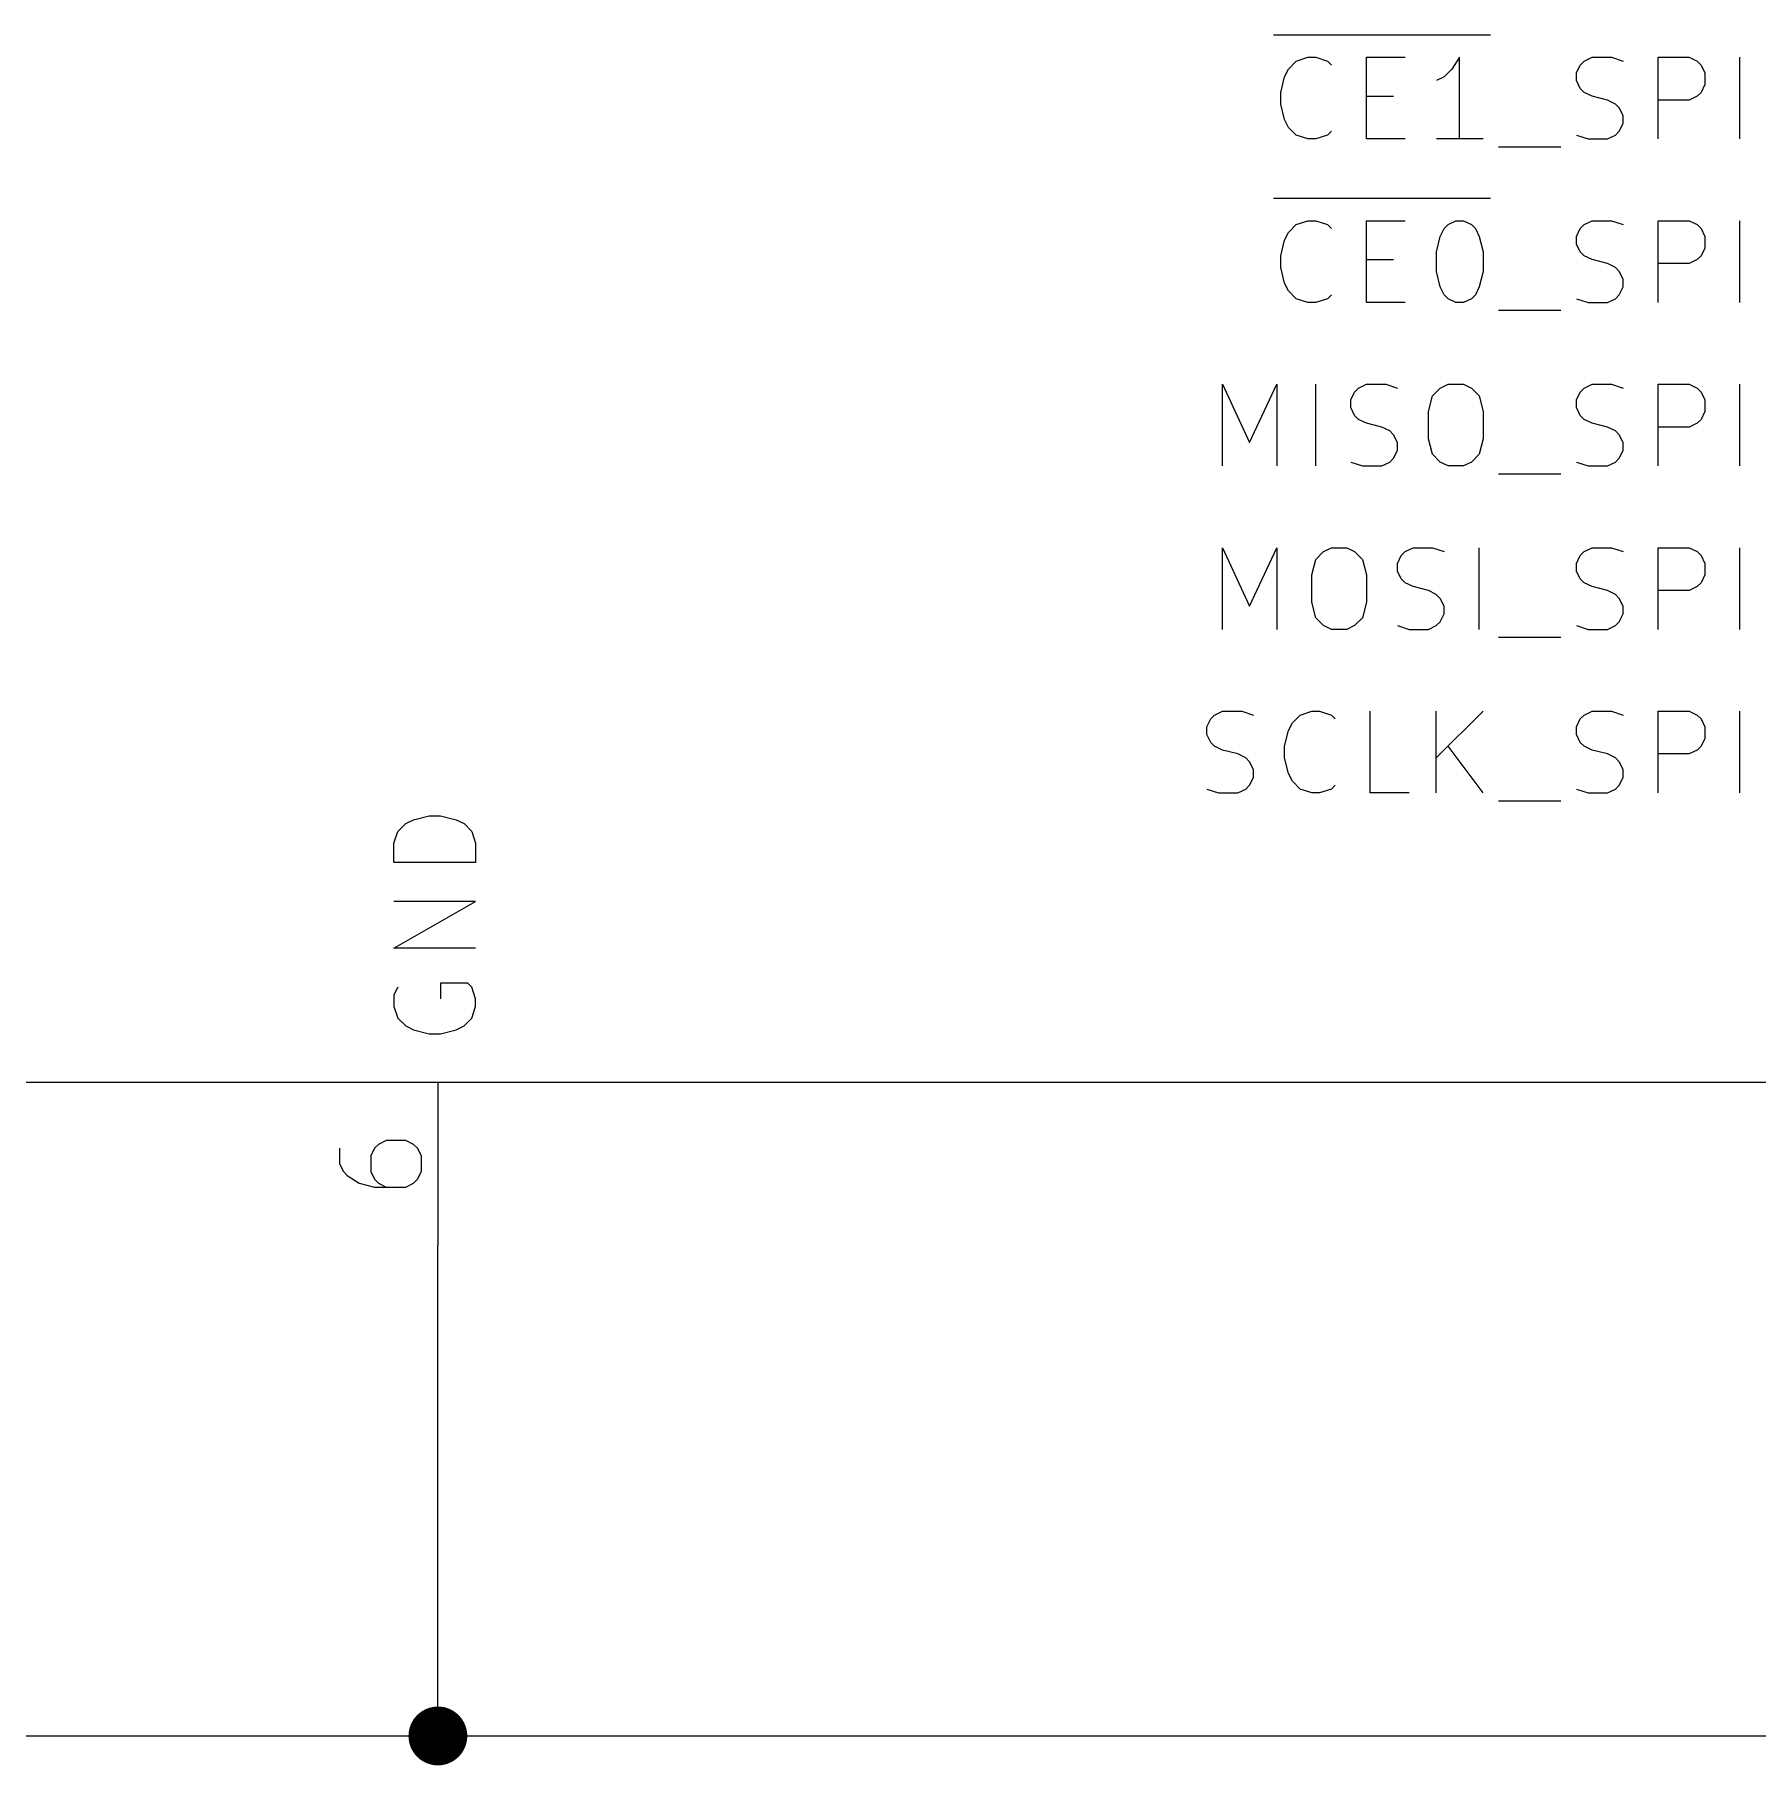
# Model space of a CAD drawing. Extents: x 0.4 to 11.3, y -7.9 to -0.4.
# Drawn here: x 2.503 to 3.557, y -4.368 to -3.309 of the extents above; entities that cross this region are included whole.
import ezdxf

# ---------------------------------------------------------------- set-up
doc = ezdxf.new("R2010")
doc.units = 0
doc.header["$MEASUREMENT"] = 0
for name, color, linetype in [('CYAN2', 4, 'CONTINUOUS'), ('GREEN3', 91, 'CONTINUOUS'), ('LYELLOW', 51, 'CONTINUOUS'), ('RED2', 1, 'CONTINUOUS'), ('RED3', 11, 'CONTINUOUS')]:
    doc.layers.add(name, color=color, linetype=linetype)

msp = doc.modelspace()

# ---------------------------------------------------------------- linework, layer by layer
at = {"layer": 'CYAN2', "linetype": 'CONTINUOUS'}
for p, q in [((3.2612, -3.3093), (3.394, -3.3093)), ((3.2612, -3.3093), (3.394, -3.3093)), ((3.2752, -3.3255), (3.2824, -3.3231)), ((3.2752, -3.3255), (3.2824, -3.3231)), ((3.2824, -3.3231), (3.2871, -3.3231)), ((3.2824, -3.3231), (3.2871, -3.3231)), ((3.2871, -3.3231), (3.2943, -3.3255)), ((3.2871, -3.3231), (3.2943, -3.3255)), ((3.3181, -3.3731), (3.3181, -3.3231)), ((3.3181, -3.3231), (3.3419, -3.3231)), ((3.3181, -3.3731), (3.3181, -3.3231)), ((3.3181, -3.3231), (3.3419, -3.3231)), ((3.3752, -3.3231), (3.3705, -3.3303)), ((3.3752, -3.3231), (3.3705, -3.3303)), ((3.3752, -3.3731), (3.3752, -3.3231)), ((3.3752, -3.3731), (3.3752, -3.3231)), ((3.4514, -3.3255), (3.4562, -3.3231)), ((3.4514, -3.3255), (3.4562, -3.3231)), ((3.4562, -3.3231), (3.4681, -3.3231)), ((3.4562, -3.3231), (3.4681, -3.3231)), ((3.4681, -3.3231), (3.4752, -3.3255)), ((3.4681, -3.3231), (3.4752, -3.3255)), ((3.4967, -3.3731), (3.4967, -3.3231)), ((3.4967, -3.3231), (3.5157, -3.3231)), ((3.4967, -3.3731), (3.4967, -3.3231)), ((3.4967, -3.3231), (3.5157, -3.3231)), ((3.5157, -3.3231), (3.5205, -3.3255)), ((3.5157, -3.3231), (3.5205, -3.3255)), ((3.5467, -3.3731), (3.5467, -3.3231)), ((3.5467, -3.3731), (3.5467, -3.3231)), ((3.2657, -3.3446), (3.2681, -3.335)), ((3.2657, -3.3446), (3.2681, -3.335)), ((3.2681, -3.335), (3.2705, -3.3303)), ((3.2681, -3.335), (3.2705, -3.3303)), ((3.2705, -3.3303), (3.2752, -3.3255)), ((3.2705, -3.3303), (3.2752, -3.3255)), ((3.2943, -3.3255), (3.2967, -3.3279)), ((3.2943, -3.3255), (3.2967, -3.3279)), ((3.3657, -3.335), (3.361, -3.3374)), ((3.3657, -3.335), (3.361, -3.3374)), ((3.3705, -3.3303), (3.3657, -3.335)), ((3.3705, -3.3303), (3.3657, -3.335)), ((3.4467, -3.3327), (3.449, -3.3279)), ((3.4467, -3.3327), (3.449, -3.3279)), ((3.4467, -3.3374), (3.4467, -3.3327)), ((3.4467, -3.3374), (3.4467, -3.3327)), ((3.449, -3.3279), (3.4514, -3.3255)), ((3.449, -3.3279), (3.4514, -3.3255)), ((3.5205, -3.3255), (3.5229, -3.3279)), ((3.5205, -3.3255), (3.5229, -3.3279)), ((3.5229, -3.3279), (3.5252, -3.3327)), ((3.5229, -3.3279), (3.5252, -3.3327)), ((3.5252, -3.3327), (3.5252, -3.3398)), ((3.5252, -3.3327), (3.5252, -3.3398)), ((3.2657, -3.3517), (3.2657, -3.3446)), ((3.2657, -3.3517), (3.2657, -3.3446)), ((3.449, -3.3422), (3.4467, -3.3374)), ((3.449, -3.3422), (3.4467, -3.3374)), ((3.4514, -3.3446), (3.449, -3.3422)), ((3.4514, -3.3446), (3.449, -3.3422)), ((3.4562, -3.3469), (3.4514, -3.3446)), ((3.4562, -3.3469), (3.4514, -3.3446)), ((3.5229, -3.3446), (3.5205, -3.3469)), ((3.5229, -3.3446), (3.5205, -3.3469)), ((3.5252, -3.3398), (3.5229, -3.3446)), ((3.5252, -3.3398), (3.5229, -3.3446)), ((3.2681, -3.3612), (3.2657, -3.3517)), ((3.2681, -3.3612), (3.2657, -3.3517)), ((3.3181, -3.3469), (3.3348, -3.3469)), ((3.3181, -3.3469), (3.3348, -3.3469)), ((3.4657, -3.3493), (3.4562, -3.3469)), ((3.4657, -3.3493), (3.4562, -3.3469)), ((3.4705, -3.3517), (3.4657, -3.3493)), ((3.4705, -3.3517), (3.4657, -3.3493)), ((3.4729, -3.3541), (3.4705, -3.3517)), ((3.4729, -3.3541), (3.4705, -3.3517)), ((3.4752, -3.3588), (3.4729, -3.3541)), ((3.4752, -3.3588), (3.4729, -3.3541)), ((3.5157, -3.3493), (3.4967, -3.3493)), ((3.5157, -3.3493), (3.4967, -3.3493)), ((3.5205, -3.3469), (3.5157, -3.3493)), ((3.5205, -3.3469), (3.5157, -3.3493)), ((3.2705, -3.366), (3.2681, -3.3612)), ((3.2705, -3.366), (3.2681, -3.3612)), ((3.2752, -3.3708), (3.2705, -3.366)), ((3.2752, -3.3708), (3.2705, -3.366)), ((3.4729, -3.3684), (3.4752, -3.3636)), ((3.4729, -3.3684), (3.4752, -3.3636)), ((3.4752, -3.3636), (3.4752, -3.3588)), ((3.4752, -3.3636), (3.4752, -3.3588)), ((3.2824, -3.3731), (3.2752, -3.3708)), ((3.2824, -3.3731), (3.2752, -3.3708)), ((3.2871, -3.3731), (3.2824, -3.3731)), ((3.2871, -3.3731), (3.2824, -3.3731)), ((3.2943, -3.3708), (3.2871, -3.3731)), ((3.2943, -3.3708), (3.2871, -3.3731)), ((3.2967, -3.3684), (3.2943, -3.3708)), ((3.2967, -3.3684), (3.2943, -3.3708)), ((3.3419, -3.3731), (3.3181, -3.3731)), ((3.3419, -3.3731), (3.3181, -3.3731)), ((3.3895, -3.3731), (3.361, -3.3731)), ((3.3895, -3.3731), (3.361, -3.3731)), ((3.4467, -3.3708), (3.4538, -3.3731)), ((3.4467, -3.3708), (3.4538, -3.3731)), ((3.4538, -3.3731), (3.4657, -3.3731)), ((3.4538, -3.3731), (3.4657, -3.3731)), ((3.4657, -3.3731), (3.4705, -3.3708)), ((3.4657, -3.3731), (3.4705, -3.3708)), ((3.4705, -3.3708), (3.4729, -3.3684)), ((3.4705, -3.3708), (3.4729, -3.3684)), ((3.399, -3.3779), (3.4371, -3.3779)), ((3.399, -3.3779), (3.4371, -3.3779)), ((3.2612, -3.4093), (3.394, -3.4093)), ((3.2612, -3.4093), (3.394, -3.4093)), ((3.2681, -3.435), (3.2705, -3.4303)), ((3.2681, -3.435), (3.2705, -3.4303)), ((3.2705, -3.4303), (3.2752, -3.4255)), ((3.2705, -3.4303), (3.2752, -3.4255)), ((3.2752, -3.4255), (3.2824, -3.4231)), ((3.2752, -3.4255), (3.2824, -3.4231)), ((3.2824, -3.4231), (3.2871, -3.4231)), ((3.2824, -3.4231), (3.2871, -3.4231)), ((3.2871, -3.4231), (3.2943, -3.4255)), ((3.2871, -3.4231), (3.2943, -3.4255)), ((3.2943, -3.4255), (3.2967, -3.4279)), ((3.2943, -3.4255), (3.2967, -3.4279)), ((3.3181, -3.4731), (3.3181, -3.4231)), ((3.3181, -3.4231), (3.3419, -3.4231)), ((3.3181, -3.4731), (3.3181, -3.4231)), ((3.3181, -3.4231), (3.3419, -3.4231)), ((3.3633, -3.4327), (3.3657, -3.4279)), ((3.3633, -3.4327), (3.3657, -3.4279)), ((3.3657, -3.4279), (3.3681, -3.4255)), ((3.3657, -3.4279), (3.3681, -3.4255)), ((3.3681, -3.4255), (3.3729, -3.4231)), ((3.3681, -3.4255), (3.3729, -3.4231)), ((3.3729, -3.4231), (3.3776, -3.4231)), ((3.3729, -3.4231), (3.3776, -3.4231)), ((3.3776, -3.4231), (3.3824, -3.4255)), ((3.3776, -3.4231), (3.3824, -3.4255)), ((3.3824, -3.4255), (3.3848, -3.4279)), ((3.3824, -3.4255), (3.3848, -3.4279)), ((3.3848, -3.4279), (3.3871, -3.4327)), ((3.3848, -3.4279), (3.3871, -3.4327)), ((3.4467, -3.4327), (3.449, -3.4279)), ((3.4467, -3.4327), (3.449, -3.4279)), ((3.449, -3.4279), (3.4514, -3.4255)), ((3.449, -3.4279), (3.4514, -3.4255)), ((3.4514, -3.4255), (3.4562, -3.4231)), ((3.4514, -3.4255), (3.4562, -3.4231)), ((3.4562, -3.4231), (3.4681, -3.4231)), ((3.4562, -3.4231), (3.4681, -3.4231)), ((3.4681, -3.4231), (3.4752, -3.4255)), ((3.4681, -3.4231), (3.4752, -3.4255)), ((3.4967, -3.4731), (3.4967, -3.4231)), ((3.4967, -3.4231), (3.5157, -3.4231)), ((3.4967, -3.4731), (3.4967, -3.4231)), ((3.4967, -3.4231), (3.5157, -3.4231)), ((3.5157, -3.4231), (3.5205, -3.4255)), ((3.5157, -3.4231), (3.5205, -3.4255)), ((3.5205, -3.4255), (3.5229, -3.4279)), ((3.5205, -3.4255), (3.5229, -3.4279)), ((3.5229, -3.4279), (3.5252, -3.4327)), ((3.5229, -3.4279), (3.5252, -3.4327)), ((3.5467, -3.4731), (3.5467, -3.4231)), ((3.5467, -3.4731), (3.5467, -3.4231)), ((3.2657, -3.4446), (3.2681, -3.435)), ((3.2657, -3.4446), (3.2681, -3.435)), ((3.361, -3.4422), (3.3633, -3.4327)), ((3.361, -3.4422), (3.3633, -3.4327)), ((3.3871, -3.4327), (3.3895, -3.4422)), ((3.3871, -3.4327), (3.3895, -3.4422)), ((3.4467, -3.4374), (3.4467, -3.4327)), ((3.4467, -3.4374), (3.4467, -3.4327)), ((3.449, -3.4422), (3.4467, -3.4374)), ((3.449, -3.4422), (3.4467, -3.4374)), ((3.5252, -3.4398), (3.5229, -3.4446)), ((3.5252, -3.4398), (3.5229, -3.4446)), ((3.5252, -3.4327), (3.5252, -3.4398)), ((3.5252, -3.4327), (3.5252, -3.4398)), ((3.2657, -3.4517), (3.2657, -3.4446)), ((3.2657, -3.4517), (3.2657, -3.4446)), ((3.3181, -3.4469), (3.3348, -3.4469)), ((3.3181, -3.4469), (3.3348, -3.4469)), ((3.361, -3.4541), (3.361, -3.4422)), ((3.361, -3.4541), (3.361, -3.4422)), ((3.3895, -3.4422), (3.3895, -3.4541)), ((3.3895, -3.4422), (3.3895, -3.4541)), ((3.4514, -3.4446), (3.449, -3.4422)), ((3.4514, -3.4446), (3.449, -3.4422)), ((3.4562, -3.4469), (3.4514, -3.4446)), ((3.4562, -3.4469), (3.4514, -3.4446)), ((3.4657, -3.4493), (3.4562, -3.4469)), ((3.4657, -3.4493), (3.4562, -3.4469)), ((3.4705, -3.4517), (3.4657, -3.4493)), ((3.4705, -3.4517), (3.4657, -3.4493)), ((3.5157, -3.4493), (3.4967, -3.4493)), ((3.5157, -3.4493), (3.4967, -3.4493)), ((3.5205, -3.4469), (3.5157, -3.4493)), ((3.5205, -3.4469), (3.5157, -3.4493)), ((3.5229, -3.4446), (3.5205, -3.4469)), ((3.5229, -3.4446), (3.5205, -3.4469)), ((3.2681, -3.4612), (3.2657, -3.4517)), ((3.2681, -3.4612), (3.2657, -3.4517)), ((3.2705, -3.466), (3.2681, -3.4612)), ((3.2705, -3.466), (3.2681, -3.4612)), ((3.3633, -3.4636), (3.361, -3.4541)), ((3.3633, -3.4636), (3.361, -3.4541)), ((3.3895, -3.4541), (3.3871, -3.4636)), ((3.3895, -3.4541), (3.3871, -3.4636)), ((3.4729, -3.4541), (3.4705, -3.4517)), ((3.4729, -3.4541), (3.4705, -3.4517)), ((3.4752, -3.4588), (3.4729, -3.4541)), ((3.4752, -3.4588), (3.4729, -3.4541)), ((3.4752, -3.4636), (3.4752, -3.4588)), ((3.4752, -3.4636), (3.4752, -3.4588)), ((3.2752, -3.4708), (3.2705, -3.466)), ((3.2752, -3.4708), (3.2705, -3.466)), ((3.2824, -3.4731), (3.2752, -3.4708)), ((3.2824, -3.4731), (3.2752, -3.4708)), ((3.2943, -3.4708), (3.2871, -3.4731)), ((3.2943, -3.4708), (3.2871, -3.4731)), ((3.2967, -3.4684), (3.2943, -3.4708)), ((3.2967, -3.4684), (3.2943, -3.4708)), ((3.3657, -3.4684), (3.3633, -3.4636)), ((3.3657, -3.4684), (3.3633, -3.4636)), ((3.3681, -3.4708), (3.3657, -3.4684)), ((3.3681, -3.4708), (3.3657, -3.4684)), ((3.3729, -3.4731), (3.3681, -3.4708)), ((3.3729, -3.4731), (3.3681, -3.4708)), ((3.3824, -3.4708), (3.3776, -3.4731)), ((3.3824, -3.4708), (3.3776, -3.4731)), ((3.3848, -3.4684), (3.3824, -3.4708)), ((3.3848, -3.4684), (3.3824, -3.4708)), ((3.3871, -3.4636), (3.3848, -3.4684)), ((3.3871, -3.4636), (3.3848, -3.4684)), ((3.4467, -3.4708), (3.4538, -3.4731)), ((3.4467, -3.4708), (3.4538, -3.4731)), ((3.4657, -3.4731), (3.4705, -3.4708)), ((3.4657, -3.4731), (3.4705, -3.4708)), ((3.4705, -3.4708), (3.4729, -3.4684)), ((3.4705, -3.4708), (3.4729, -3.4684)), ((3.4729, -3.4684), (3.4752, -3.4636)), ((3.4729, -3.4684), (3.4752, -3.4636)), ((3.2871, -3.4731), (3.2824, -3.4731)), ((3.2871, -3.4731), (3.2824, -3.4731)), ((3.3419, -3.4731), (3.3181, -3.4731)), ((3.3419, -3.4731), (3.3181, -3.4731)), ((3.3776, -3.4731), (3.3729, -3.4731)), ((3.3776, -3.4731), (3.3729, -3.4731)), ((3.399, -3.4779), (3.4371, -3.4779)), ((3.399, -3.4779), (3.4371, -3.4779)), ((3.4538, -3.4731), (3.4657, -3.4731)), ((3.4538, -3.4731), (3.4657, -3.4731)), ((3.23, -3.5731), (3.23, -3.5231)), ((3.23, -3.5231), (3.2467, -3.5588)), ((3.23, -3.5731), (3.23, -3.5231)), ((3.23, -3.5231), (3.2467, -3.5588)), ((3.2467, -3.5588), (3.2633, -3.5231)), ((3.2467, -3.5588), (3.2633, -3.5231)), ((3.2633, -3.5231), (3.2633, -3.5731)), ((3.2633, -3.5231), (3.2633, -3.5731)), ((3.2871, -3.5731), (3.2871, -3.5231)), ((3.2871, -3.5731), (3.2871, -3.5231)), ((3.3109, -3.5279), (3.3133, -3.5255)), ((3.3109, -3.5279), (3.3133, -3.5255)), ((3.3133, -3.5255), (3.3181, -3.5231)), ((3.3133, -3.5255), (3.3181, -3.5231)), ((3.3181, -3.5231), (3.33, -3.5231)), ((3.3181, -3.5231), (3.33, -3.5231)), ((3.33, -3.5231), (3.3371, -3.5255)), ((3.33, -3.5231), (3.3371, -3.5255)), ((3.3586, -3.5303), (3.3633, -3.5255)), ((3.3586, -3.5303), (3.3633, -3.5255)), ((3.3633, -3.5255), (3.3681, -3.5231)), ((3.3633, -3.5255), (3.3681, -3.5231)), ((3.3681, -3.5231), (3.3776, -3.5231)), ((3.3681, -3.5231), (3.3776, -3.5231)), ((3.3776, -3.5231), (3.3824, -3.5255)), ((3.3776, -3.5231), (3.3824, -3.5255)), ((3.3824, -3.5255), (3.3871, -3.5303)), ((3.3824, -3.5255), (3.3871, -3.5303)), ((3.449, -3.5279), (3.4514, -3.5255)), ((3.449, -3.5279), (3.4514, -3.5255)), ((3.4514, -3.5255), (3.4562, -3.5231)), ((3.4514, -3.5255), (3.4562, -3.5231)), ((3.4562, -3.5231), (3.4681, -3.5231)), ((3.4562, -3.5231), (3.4681, -3.5231)), ((3.4681, -3.5231), (3.4752, -3.5255)), ((3.4681, -3.5231), (3.4752, -3.5255)), ((3.4967, -3.5731), (3.4967, -3.5231)), ((3.4967, -3.5231), (3.5157, -3.5231)), ((3.4967, -3.5731), (3.4967, -3.5231)), ((3.4967, -3.5231), (3.5157, -3.5231)), ((3.5157, -3.5231), (3.5205, -3.5255)), ((3.5157, -3.5231), (3.5205, -3.5255)), ((3.5205, -3.5255), (3.5229, -3.5279)), ((3.5205, -3.5255), (3.5229, -3.5279)), ((3.5467, -3.5731), (3.5467, -3.5231)), ((3.5467, -3.5731), (3.5467, -3.5231)), ((3.3086, -3.5327), (3.3109, -3.5279)), ((3.3086, -3.5327), (3.3109, -3.5279)), ((3.3086, -3.5374), (3.3086, -3.5327)), ((3.3086, -3.5374), (3.3086, -3.5327)), ((3.3562, -3.5398), (3.3586, -3.5303)), ((3.3562, -3.5398), (3.3586, -3.5303)), ((3.3871, -3.5303), (3.3895, -3.5398)), ((3.3871, -3.5303), (3.3895, -3.5398)), ((3.4467, -3.5327), (3.449, -3.5279)), ((3.4467, -3.5327), (3.449, -3.5279)), ((3.4467, -3.5374), (3.4467, -3.5327)), ((3.4467, -3.5374), (3.4467, -3.5327)), ((3.5229, -3.5279), (3.5252, -3.5327)), ((3.5229, -3.5279), (3.5252, -3.5327)), ((3.5252, -3.5327), (3.5252, -3.5398)), ((3.5252, -3.5327), (3.5252, -3.5398)), ((3.3109, -3.5422), (3.3086, -3.5374)), ((3.3109, -3.5422), (3.3086, -3.5374)), ((3.3133, -3.5446), (3.3109, -3.5422)), ((3.3133, -3.5446), (3.3109, -3.5422)), ((3.3181, -3.5469), (3.3133, -3.5446)), ((3.3181, -3.5469), (3.3133, -3.5446)), ((3.3562, -3.5565), (3.3562, -3.5398)), ((3.3562, -3.5565), (3.3562, -3.5398)), ((3.3895, -3.5398), (3.3895, -3.5565)), ((3.3895, -3.5398), (3.3895, -3.5565)), ((3.449, -3.5422), (3.4467, -3.5374)), ((3.449, -3.5422), (3.4467, -3.5374)), ((3.4514, -3.5446), (3.449, -3.5422)), ((3.4514, -3.5446), (3.449, -3.5422)), ((3.4562, -3.5469), (3.4514, -3.5446)), ((3.4562, -3.5469), (3.4514, -3.5446)), ((3.5229, -3.5446), (3.5205, -3.5469)), ((3.5229, -3.5446), (3.5205, -3.5469)), ((3.5252, -3.5398), (3.5229, -3.5446)), ((3.5252, -3.5398), (3.5229, -3.5446)), ((3.3276, -3.5493), (3.3181, -3.5469)), ((3.3276, -3.5493), (3.3181, -3.5469)), ((3.3324, -3.5517), (3.3276, -3.5493)), ((3.3324, -3.5517), (3.3276, -3.5493)), ((3.3348, -3.5541), (3.3324, -3.5517)), ((3.3348, -3.5541), (3.3324, -3.5517)), ((3.3371, -3.5588), (3.3348, -3.5541)), ((3.3371, -3.5588), (3.3348, -3.5541)), ((3.3586, -3.566), (3.3562, -3.5565)), ((3.3586, -3.566), (3.3562, -3.5565)), ((3.3895, -3.5565), (3.3871, -3.566)), ((3.3895, -3.5565), (3.3871, -3.566)), ((3.4657, -3.5493), (3.4562, -3.5469)), ((3.4657, -3.5493), (3.4562, -3.5469)), ((3.4705, -3.5517), (3.4657, -3.5493)), ((3.4705, -3.5517), (3.4657, -3.5493)), ((3.4729, -3.5541), (3.4705, -3.5517)), ((3.4729, -3.5541), (3.4705, -3.5517)), ((3.4752, -3.5588), (3.4729, -3.5541)), ((3.4752, -3.5588), (3.4729, -3.5541)), ((3.5157, -3.5493), (3.4967, -3.5493)), ((3.5157, -3.5493), (3.4967, -3.5493)), ((3.5205, -3.5469), (3.5157, -3.5493)), ((3.5205, -3.5469), (3.5157, -3.5493)), ((3.3348, -3.5684), (3.3371, -3.5636)), ((3.3348, -3.5684), (3.3371, -3.5636)), ((3.3371, -3.5636), (3.3371, -3.5588)), ((3.3371, -3.5636), (3.3371, -3.5588)), ((3.3633, -3.5708), (3.3586, -3.566)), ((3.3633, -3.5708), (3.3586, -3.566)), ((3.3871, -3.566), (3.3824, -3.5708)), ((3.3871, -3.566), (3.3824, -3.5708)), ((3.4729, -3.5684), (3.4752, -3.5636)), ((3.4729, -3.5684), (3.4752, -3.5636)), ((3.4752, -3.5636), (3.4752, -3.5588)), ((3.4752, -3.5636), (3.4752, -3.5588)), ((3.3086, -3.5708), (3.3157, -3.5731)), ((3.3086, -3.5708), (3.3157, -3.5731)), ((3.3157, -3.5731), (3.3276, -3.5731)), ((3.3157, -3.5731), (3.3276, -3.5731)), ((3.3276, -3.5731), (3.3324, -3.5708)), ((3.3276, -3.5731), (3.3324, -3.5708)), ((3.3324, -3.5708), (3.3348, -3.5684)), ((3.3324, -3.5708), (3.3348, -3.5684)), ((3.3681, -3.5731), (3.3633, -3.5708)), ((3.3681, -3.5731), (3.3633, -3.5708)), ((3.3776, -3.5731), (3.3681, -3.5731)), ((3.3776, -3.5731), (3.3681, -3.5731)), ((3.3824, -3.5708), (3.3776, -3.5731)), ((3.3824, -3.5708), (3.3776, -3.5731)), ((3.399, -3.5779), (3.4371, -3.5779)), ((3.399, -3.5779), (3.4371, -3.5779)), ((3.4467, -3.5708), (3.4538, -3.5731)), ((3.4467, -3.5708), (3.4538, -3.5731)), ((3.4538, -3.5731), (3.4657, -3.5731)), ((3.4538, -3.5731), (3.4657, -3.5731)), ((3.4657, -3.5731), (3.4705, -3.5708)), ((3.4657, -3.5731), (3.4705, -3.5708)), ((3.4705, -3.5708), (3.4729, -3.5684)), ((3.4705, -3.5708), (3.4729, -3.5684)), ((3.23, -3.6731), (3.23, -3.6231)), ((3.23, -3.6231), (3.2467, -3.6588)), ((3.23, -3.6731), (3.23, -3.6231)), ((3.23, -3.6231), (3.2467, -3.6588)), ((3.2467, -3.6588), (3.2633, -3.6231)), ((3.2467, -3.6588), (3.2633, -3.6231)), ((3.2633, -3.6231), (3.2633, -3.6731)), ((3.2633, -3.6231), (3.2633, -3.6731)), ((3.2848, -3.6398), (3.2871, -3.6303)), ((3.2848, -3.6398), (3.2871, -3.6303)), ((3.2871, -3.6303), (3.2919, -3.6255)), ((3.2871, -3.6303), (3.2919, -3.6255)), ((3.2919, -3.6255), (3.2967, -3.6231)), ((3.2919, -3.6255), (3.2967, -3.6231)), ((3.2967, -3.6231), (3.3062, -3.6231)), ((3.2967, -3.6231), (3.3062, -3.6231)), ((3.3062, -3.6231), (3.3109, -3.6255)), ((3.3062, -3.6231), (3.3109, -3.6255)), ((3.3109, -3.6255), (3.3157, -3.6303)), ((3.3109, -3.6255), (3.3157, -3.6303)), ((3.3157, -3.6303), (3.3181, -3.6398)), ((3.3157, -3.6303), (3.3181, -3.6398)), ((3.3371, -3.6327), (3.3395, -3.6279)), ((3.3371, -3.6327), (3.3395, -3.6279)), ((3.3395, -3.6279), (3.3419, -3.6255)), ((3.3395, -3.6279), (3.3419, -3.6255)), ((3.3419, -3.6255), (3.3467, -3.6231)), ((3.3419, -3.6255), (3.3467, -3.6231)), ((3.3467, -3.6231), (3.3586, -3.6231)), ((3.3467, -3.6231), (3.3586, -3.6231)), ((3.3586, -3.6231), (3.3657, -3.6255)), ((3.3586, -3.6231), (3.3657, -3.6255)), ((3.3871, -3.6731), (3.3871, -3.6231)), ((3.3871, -3.6731), (3.3871, -3.6231)), ((3.4467, -3.6327), (3.449, -3.6279)), ((3.4467, -3.6327), (3.449, -3.6279)), ((3.449, -3.6279), (3.4514, -3.6255)), ((3.449, -3.6279), (3.4514, -3.6255)), ((3.4514, -3.6255), (3.4562, -3.6231)), ((3.4514, -3.6255), (3.4562, -3.6231)), ((3.4562, -3.6231), (3.4681, -3.6231)), ((3.4562, -3.6231), (3.4681, -3.6231)), ((3.4681, -3.6231), (3.4752, -3.6255)), ((3.4681, -3.6231), (3.4752, -3.6255)), ((3.4967, -3.6731), (3.4967, -3.6231)), ((3.4967, -3.6231), (3.5157, -3.6231)), ((3.4967, -3.6731), (3.4967, -3.6231)), ((3.4967, -3.6231), (3.5157, -3.6231)), ((3.5157, -3.6231), (3.5205, -3.6255)), ((3.5157, -3.6231), (3.5205, -3.6255)), ((3.5205, -3.6255), (3.5229, -3.6279)), ((3.5205, -3.6255), (3.5229, -3.6279)), ((3.5229, -3.6279), (3.5252, -3.6327)), ((3.5229, -3.6279), (3.5252, -3.6327)), ((3.5467, -3.6731), (3.5467, -3.6231)), ((3.5467, -3.6731), (3.5467, -3.6231)), ((3.2848, -3.6565), (3.2848, -3.6398)), ((3.2848, -3.6565), (3.2848, -3.6398)), ((3.3181, -3.6398), (3.3181, -3.6565)), ((3.3181, -3.6398), (3.3181, -3.6565)), ((3.3371, -3.6374), (3.3371, -3.6327)), ((3.3371, -3.6374), (3.3371, -3.6327)), ((3.3395, -3.6422), (3.3371, -3.6374)), ((3.3395, -3.6422), (3.3371, -3.6374)), ((3.4467, -3.6374), (3.4467, -3.6327)), ((3.4467, -3.6374), (3.4467, -3.6327)), ((3.449, -3.6422), (3.4467, -3.6374)), ((3.449, -3.6422), (3.4467, -3.6374)), ((3.5252, -3.6398), (3.5229, -3.6446)), ((3.5252, -3.6398), (3.5229, -3.6446)), ((3.5252, -3.6327), (3.5252, -3.6398)), ((3.5252, -3.6327), (3.5252, -3.6398)), ((3.3419, -3.6446), (3.3395, -3.6422)), ((3.3419, -3.6446), (3.3395, -3.6422)), ((3.3467, -3.6469), (3.3419, -3.6446)), ((3.3467, -3.6469), (3.3419, -3.6446)), ((3.3562, -3.6493), (3.3467, -3.6469)), ((3.3562, -3.6493), (3.3467, -3.6469)), ((3.3609, -3.6517), (3.3562, -3.6493)), ((3.3609, -3.6517), (3.3562, -3.6493)), ((3.3633, -3.6541), (3.3609, -3.6517)), ((3.3633, -3.6541), (3.3609, -3.6517)), ((3.4514, -3.6446), (3.449, -3.6422)), ((3.4514, -3.6446), (3.449, -3.6422)), ((3.4562, -3.6469), (3.4514, -3.6446)), ((3.4562, -3.6469), (3.4514, -3.6446)), ((3.4657, -3.6493), (3.4562, -3.6469)), ((3.4657, -3.6493), (3.4562, -3.6469)), ((3.4705, -3.6517), (3.4657, -3.6493)), ((3.4705, -3.6517), (3.4657, -3.6493)), ((3.4729, -3.6541), (3.4705, -3.6517)), ((3.4729, -3.6541), (3.4705, -3.6517)), ((3.5157, -3.6493), (3.4967, -3.6493)), ((3.5157, -3.6493), (3.4967, -3.6493)), ((3.5205, -3.6469), (3.5157, -3.6493)), ((3.5205, -3.6469), (3.5157, -3.6493)), ((3.5229, -3.6446), (3.5205, -3.6469)), ((3.5229, -3.6446), (3.5205, -3.6469)), ((3.2871, -3.666), (3.2848, -3.6565)), ((3.2871, -3.666), (3.2848, -3.6565)), ((3.3181, -3.6565), (3.3157, -3.666)), ((3.3181, -3.6565), (3.3157, -3.666)), ((3.3657, -3.6588), (3.3633, -3.6541)), ((3.3657, -3.6588), (3.3633, -3.6541)), ((3.3657, -3.6636), (3.3657, -3.6588)), ((3.3657, -3.6636), (3.3657, -3.6588)), ((3.4752, -3.6588), (3.4729, -3.6541)), ((3.4752, -3.6588), (3.4729, -3.6541)), ((3.4752, -3.6636), (3.4752, -3.6588)), ((3.4752, -3.6636), (3.4752, -3.6588)), ((3.2919, -3.6708), (3.2871, -3.666)), ((3.2919, -3.6708), (3.2871, -3.666)), ((3.2967, -3.6731), (3.2919, -3.6708)), ((3.2967, -3.6731), (3.2919, -3.6708)), ((3.3062, -3.6731), (3.2967, -3.6731)), ((3.3062, -3.6731), (3.2967, -3.6731)), ((3.3109, -3.6708), (3.3062, -3.6731)), ((3.3109, -3.6708), (3.3062, -3.6731)), ((3.3157, -3.666), (3.3109, -3.6708)), ((3.3157, -3.666), (3.3109, -3.6708)), ((3.3371, -3.6708), (3.3443, -3.6731)), ((3.3371, -3.6708), (3.3443, -3.6731)), ((3.3443, -3.6731), (3.3562, -3.6731)), ((3.3443, -3.6731), (3.3562, -3.6731)), ((3.3562, -3.6731), (3.3609, -3.6708)), ((3.3562, -3.6731), (3.3609, -3.6708)), ((3.3609, -3.6708), (3.3633, -3.6684)), ((3.3609, -3.6708), (3.3633, -3.6684)), ((3.3633, -3.6684), (3.3657, -3.6636)), ((3.3633, -3.6684), (3.3657, -3.6636)), ((3.4467, -3.6708), (3.4538, -3.6731)), ((3.4467, -3.6708), (3.4538, -3.6731)), ((3.4538, -3.6731), (3.4657, -3.6731)), ((3.4538, -3.6731), (3.4657, -3.6731)), ((3.4657, -3.6731), (3.4705, -3.6708)), ((3.4657, -3.6731), (3.4705, -3.6708)), ((3.4705, -3.6708), (3.4729, -3.6684)), ((3.4705, -3.6708), (3.4729, -3.6684)), ((3.4729, -3.6684), (3.4752, -3.6636)), ((3.4729, -3.6684), (3.4752, -3.6636)), ((3.399, -3.6779), (3.4371, -3.6779)), ((3.399, -3.6779), (3.4371, -3.6779)), ((3.2229, -3.7279), (3.2252, -3.7255)), ((3.2229, -3.7279), (3.2252, -3.7255)), ((3.2252, -3.7255), (3.23, -3.7231)), ((3.2252, -3.7255), (3.23, -3.7231)), ((3.23, -3.7231), (3.2419, -3.7231)), ((3.23, -3.7231), (3.2419, -3.7231)), ((3.2419, -3.7231), (3.249, -3.7255)), ((3.2419, -3.7231), (3.249, -3.7255)), ((3.2729, -3.7303), (3.2776, -3.7255)), ((3.2729, -3.7303), (3.2776, -3.7255)), ((3.2776, -3.7255), (3.2848, -3.7231)), ((3.2776, -3.7255), (3.2848, -3.7231)), ((3.2848, -3.7231), (3.2895, -3.7231)), ((3.2848, -3.7231), (3.2895, -3.7231)), ((3.2895, -3.7231), (3.2967, -3.7255)), ((3.2895, -3.7231), (3.2967, -3.7255)), ((3.2967, -3.7255), (3.299, -3.7279)), ((3.2967, -3.7255), (3.299, -3.7279)), ((3.3205, -3.7731), (3.3205, -3.7231)), ((3.3205, -3.7731), (3.3205, -3.7231)), ((3.3609, -3.7731), (3.3609, -3.7231)), ((3.3895, -3.7231), (3.3609, -3.7517)), ((3.3609, -3.7731), (3.3609, -3.7231)), ((3.3895, -3.7231), (3.3609, -3.7517)), ((3.449, -3.7279), (3.4514, -3.7255)), ((3.449, -3.7279), (3.4514, -3.7255)), ((3.4514, -3.7255), (3.4562, -3.7231)), ((3.4514, -3.7255), (3.4562, -3.7231)), ((3.4562, -3.7231), (3.4681, -3.7231)), ((3.4562, -3.7231), (3.4681, -3.7231)), ((3.4681, -3.7231), (3.4752, -3.7255)), ((3.4681, -3.7231), (3.4752, -3.7255)), ((3.4967, -3.7731), (3.4967, -3.7231)), ((3.4967, -3.7231), (3.5157, -3.7231)), ((3.4967, -3.7731), (3.4967, -3.7231)), ((3.4967, -3.7231), (3.5157, -3.7231)), ((3.5157, -3.7231), (3.5205, -3.7255)), ((3.5157, -3.7231), (3.5205, -3.7255)), ((3.5205, -3.7255), (3.5229, -3.7279)), ((3.5205, -3.7255), (3.5229, -3.7279)), ((3.5467, -3.7731), (3.5467, -3.7231)), ((3.5467, -3.7731), (3.5467, -3.7231)), ((3.2205, -3.7327), (3.2229, -3.7279)), ((3.2205, -3.7327), (3.2229, -3.7279)), ((3.2205, -3.7374), (3.2205, -3.7327)), ((3.2205, -3.7374), (3.2205, -3.7327)), ((3.2681, -3.7446), (3.2705, -3.735)), ((3.2681, -3.7446), (3.2705, -3.735)), ((3.2705, -3.735), (3.2729, -3.7303)), ((3.2705, -3.735), (3.2729, -3.7303)), ((3.4467, -3.7327), (3.449, -3.7279)), ((3.4467, -3.7327), (3.449, -3.7279)), ((3.4467, -3.7374), (3.4467, -3.7327)), ((3.4467, -3.7374), (3.4467, -3.7327)), ((3.5229, -3.7279), (3.5252, -3.7327)), ((3.5229, -3.7279), (3.5252, -3.7327)), ((3.5252, -3.7327), (3.5252, -3.7398)), ((3.5252, -3.7327), (3.5252, -3.7398)), ((3.2229, -3.7422), (3.2205, -3.7374)), ((3.2229, -3.7422), (3.2205, -3.7374)), ((3.2252, -3.7446), (3.2229, -3.7422)), ((3.2252, -3.7446), (3.2229, -3.7422)), ((3.23, -3.7469), (3.2252, -3.7446)), ((3.23, -3.7469), (3.2252, -3.7446)), ((3.2395, -3.7493), (3.23, -3.7469)), ((3.2395, -3.7493), (3.23, -3.7469)), ((3.2681, -3.7517), (3.2681, -3.7446)), ((3.2681, -3.7517), (3.2681, -3.7446)), ((3.3895, -3.7731), (3.3681, -3.7446)), ((3.3895, -3.7731), (3.3681, -3.7446)), ((3.449, -3.7422), (3.4467, -3.7374)), ((3.449, -3.7422), (3.4467, -3.7374)), ((3.4514, -3.7446), (3.449, -3.7422)), ((3.4514, -3.7446), (3.449, -3.7422)), ((3.4562, -3.7469), (3.4514, -3.7446)), ((3.4562, -3.7469), (3.4514, -3.7446)), ((3.4657, -3.7493), (3.4562, -3.7469)), ((3.4657, -3.7493), (3.4562, -3.7469)), ((3.5205, -3.7469), (3.5157, -3.7493)), ((3.5205, -3.7469), (3.5157, -3.7493)), ((3.5229, -3.7446), (3.5205, -3.7469)), ((3.5229, -3.7446), (3.5205, -3.7469)), ((3.5252, -3.7398), (3.5229, -3.7446)), ((3.5252, -3.7398), (3.5229, -3.7446)), ((3.2443, -3.7517), (3.2395, -3.7493)), ((3.2443, -3.7517), (3.2395, -3.7493)), ((3.2467, -3.7541), (3.2443, -3.7517)), ((3.2467, -3.7541), (3.2443, -3.7517)), ((3.249, -3.7588), (3.2467, -3.7541)), ((3.249, -3.7588), (3.2467, -3.7541)), ((3.2705, -3.7612), (3.2681, -3.7517)), ((3.2705, -3.7612), (3.2681, -3.7517)), ((3.4705, -3.7517), (3.4657, -3.7493)), ((3.4705, -3.7517), (3.4657, -3.7493)), ((3.4729, -3.7541), (3.4705, -3.7517)), ((3.4729, -3.7541), (3.4705, -3.7517)), ((3.4752, -3.7588), (3.4729, -3.7541)), ((3.4752, -3.7588), (3.4729, -3.7541)), ((3.5157, -3.7493), (3.4967, -3.7493)), ((3.5157, -3.7493), (3.4967, -3.7493)), ((3.2443, -3.7708), (3.2467, -3.7684)), ((3.2443, -3.7708), (3.2467, -3.7684)), ((3.2467, -3.7684), (3.249, -3.7636)), ((3.2467, -3.7684), (3.249, -3.7636)), ((3.249, -3.7636), (3.249, -3.7588)), ((3.249, -3.7636), (3.249, -3.7588)), ((3.2729, -3.766), (3.2705, -3.7612)), ((3.2729, -3.766), (3.2705, -3.7612)), ((3.2776, -3.7708), (3.2729, -3.766)), ((3.2776, -3.7708), (3.2729, -3.766)), ((3.299, -3.7684), (3.2967, -3.7708)), ((3.299, -3.7684), (3.2967, -3.7708)), ((3.4705, -3.7708), (3.4729, -3.7684)), ((3.4705, -3.7708), (3.4729, -3.7684)), ((3.4729, -3.7684), (3.4752, -3.7636)), ((3.4729, -3.7684), (3.4752, -3.7636)), ((3.4752, -3.7636), (3.4752, -3.7588)), ((3.4752, -3.7636), (3.4752, -3.7588)), ((3.2205, -3.7708), (3.2276, -3.7731)), ((3.2205, -3.7708), (3.2276, -3.7731)), ((3.2276, -3.7731), (3.2395, -3.7731)), ((3.2276, -3.7731), (3.2395, -3.7731)), ((3.2395, -3.7731), (3.2443, -3.7708)), ((3.2395, -3.7731), (3.2443, -3.7708)), ((3.2848, -3.7731), (3.2776, -3.7708)), ((3.2848, -3.7731), (3.2776, -3.7708)), ((3.2895, -3.7731), (3.2848, -3.7731)), ((3.2895, -3.7731), (3.2848, -3.7731)), ((3.2967, -3.7708), (3.2895, -3.7731)), ((3.2967, -3.7708), (3.2895, -3.7731)), ((3.3443, -3.7731), (3.3205, -3.7731)), ((3.3443, -3.7731), (3.3205, -3.7731)), ((3.399, -3.7779), (3.4371, -3.7779)), ((3.399, -3.7779), (3.4371, -3.7779)), ((3.4467, -3.7708), (3.4538, -3.7731)), ((3.4467, -3.7708), (3.4538, -3.7731)), ((3.4538, -3.7731), (3.4657, -3.7731)), ((3.4538, -3.7731), (3.4657, -3.7731)), ((3.4657, -3.7731), (3.4705, -3.7708)), ((3.4657, -3.7731), (3.4705, -3.7708)), ((2.7303, -3.7919), (2.735, -3.7895)), ((2.7303, -3.7919), (2.735, -3.7895)), ((2.735, -3.7895), (2.7446, -3.7871)), ((2.735, -3.7895), (2.7446, -3.7871)), ((2.7446, -3.7871), (2.7517, -3.7871)), ((2.7446, -3.7871), (2.7517, -3.7871)), ((2.7517, -3.7871), (2.7612, -3.7895)), ((2.7517, -3.7871), (2.7612, -3.7895)), ((2.7612, -3.7895), (2.766, -3.7919)), ((2.7612, -3.7895), (2.766, -3.7919)), ((2.7231, -3.8038), (2.7255, -3.7967)), ((2.7231, -3.8038), (2.7255, -3.7967)), ((2.7255, -3.7967), (2.7303, -3.7919)), ((2.7255, -3.7967), (2.7303, -3.7919)), ((2.766, -3.7919), (2.7708, -3.7967)), ((2.766, -3.7919), (2.7708, -3.7967)), ((2.7708, -3.7967), (2.7731, -3.8038)), ((2.7708, -3.7967), (2.7731, -3.8038)), ((2.7231, -3.8157), (2.7231, -3.8038)), ((2.7231, -3.8157), (2.7231, -3.8038)), ((2.7731, -3.8038), (2.7731, -3.8157)), ((2.7731, -3.8038), (2.7731, -3.8157)), ((2.7731, -3.8157), (2.7231, -3.8157)), ((2.7731, -3.8157), (2.7231, -3.8157)), ((2.7231, -3.8681), (2.7731, -3.8395)), ((2.7731, -3.8395), (2.7231, -3.8395)), ((2.7231, -3.8681), (2.7731, -3.8395)), ((2.7731, -3.8395), (2.7231, -3.8395)), ((2.7731, -3.8681), (2.7231, -3.8681)), ((2.7731, -3.8681), (2.7231, -3.8681)), ((2.7255, -3.8919), (2.7231, -3.8967)), ((2.7255, -3.8919), (2.7231, -3.8967)), ((2.7684, -3.8895), (2.7517, -3.8895)), ((2.7517, -3.8895), (2.7517, -3.899)), ((2.7684, -3.8895), (2.7517, -3.8895)), ((2.7517, -3.8895), (2.7517, -3.899)), ((2.7708, -3.8919), (2.7684, -3.8895)), ((2.7708, -3.8919), (2.7684, -3.8895)), ((2.7731, -3.899), (2.7708, -3.8919)), ((2.7731, -3.899), (2.7708, -3.8919)), ((2.7231, -3.8967), (2.7231, -3.9038)), ((2.7231, -3.8967), (2.7231, -3.9038)), ((2.7231, -3.9038), (2.7255, -3.9109)), ((2.7231, -3.9038), (2.7255, -3.9109)), ((2.7708, -3.9109), (2.7731, -3.9038)), ((2.7708, -3.9109), (2.7731, -3.9038)), ((2.7731, -3.9038), (2.7731, -3.899)), ((2.7731, -3.9038), (2.7731, -3.899)), ((2.7255, -3.9109), (2.7303, -3.9157)), ((2.7255, -3.9109), (2.7303, -3.9157)), ((2.7303, -3.9157), (2.735, -3.9181)), ((2.7303, -3.9157), (2.735, -3.9181)), ((2.7612, -3.9181), (2.766, -3.9157)), ((2.7612, -3.9181), (2.766, -3.9157)), ((2.766, -3.9157), (2.7708, -3.9109)), ((2.766, -3.9157), (2.7708, -3.9109)), ((2.735, -3.9181), (2.7446, -3.9205)), ((2.735, -3.9181), (2.7446, -3.9205)), ((2.7446, -3.9205), (2.7517, -3.9205)), ((2.7446, -3.9205), (2.7517, -3.9205)), ((2.7517, -3.9205), (2.7612, -3.9181)), ((2.7517, -3.9205), (2.7612, -3.9181))]:
    msp.add_line(p, q, dxfattribs=at)
at = {"layer": 'GREEN3', "linetype": 'CONTINUOUS'}
for p, q in [((2.75, -4.35), (2.75, -4.05)), ((2.05, -4.35), (2.75, -4.35)), ((2.75, -4.35), (5.1, -4.35))]:
    msp.add_line(p, q, dxfattribs=at)
at = {"layer": 'GREEN3', "const_width": 0.018}
msp.add_lwpolyline([(2.741, -4.35, 1), (2.759, -4.35, 1)], format="xyb", close=True, dxfattribs=at)
at = {"layer": 'LYELLOW', "linetype": 'CONTINUOUS'}
msp.add_line((1.55, -3.95), (3.95, -3.95), dxfattribs=at)
at = {"layer": 'RED2', "linetype": 'CONTINUOUS'}
for p, q in [((1.55, -3.95), (3.95, -3.95)), ((2.75, -3.95), (2.75, -4.05)), ((2.75, -3.95), (2.75, -4.05))]:
    msp.add_line(p, q, dxfattribs=at)
at = {"layer": 'RED3', "linetype": 'CONTINUOUS'}
for p, q in [((2.6899, -3.9905), (2.6899, -4)), ((2.6899, -3.9905), (2.6899, -4)), ((2.7113, -3.9905), (2.7089, -3.9952)), ((2.7113, -3.9905), (2.7089, -3.9952)), ((2.7137, -3.9881), (2.7113, -3.9905)), ((2.7137, -3.9881), (2.7113, -3.9905)), ((2.7184, -3.9857), (2.7137, -3.9881)), ((2.7184, -3.9857), (2.7137, -3.9881)), ((2.7304, -3.9857), (2.7184, -3.9857)), ((2.7304, -3.9857), (2.7184, -3.9857)), ((2.7351, -3.9881), (2.7304, -3.9857)), ((2.7351, -3.9881), (2.7304, -3.9857)), ((2.7375, -3.9905), (2.7351, -3.9881)), ((2.7375, -3.9905), (2.7351, -3.9881)), ((2.7399, -3.9952), (2.7375, -3.9905)), ((2.7399, -3.9952), (2.7375, -3.9905)), ((2.6899, -4), (2.6923, -4.0048)), ((2.6899, -4), (2.6923, -4.0048)), ((2.7089, -3.9952), (2.7089, -4.0048)), ((2.7089, -3.9952), (2.7089, -4.0048)), ((2.7399, -4.0048), (2.7399, -3.9952)), ((2.7399, -4.0048), (2.7399, -3.9952)), ((2.6923, -4.0048), (2.6946, -4.0071)), ((2.6923, -4.0048), (2.6946, -4.0071)), ((2.6946, -4.0071), (2.7018, -4.0119)), ((2.6946, -4.0071), (2.7018, -4.0119)), ((2.7018, -4.0119), (2.7113, -4.0143)), ((2.7018, -4.0119), (2.7113, -4.0143)), ((2.7089, -4.0048), (2.7113, -4.0095)), ((2.7089, -4.0048), (2.7113, -4.0095)), ((2.7113, -4.0095), (2.7137, -4.0119)), ((2.7113, -4.0095), (2.7137, -4.0119)), ((2.7137, -4.0119), (2.7184, -4.0143)), ((2.7137, -4.0119), (2.7184, -4.0143)), ((2.7304, -4.0143), (2.7351, -4.0119)), ((2.7304, -4.0143), (2.7351, -4.0119)), ((2.7351, -4.0119), (2.7375, -4.0095)), ((2.7351, -4.0119), (2.7375, -4.0095)), ((2.7375, -4.0095), (2.7399, -4.0048)), ((2.7375, -4.0095), (2.7399, -4.0048)), ((2.7113, -4.0143), (2.7304, -4.0143)), ((2.7113, -4.0143), (2.7304, -4.0143))]:
    msp.add_line(p, q, dxfattribs=at)

doc.saveas('drawing.dxf')
